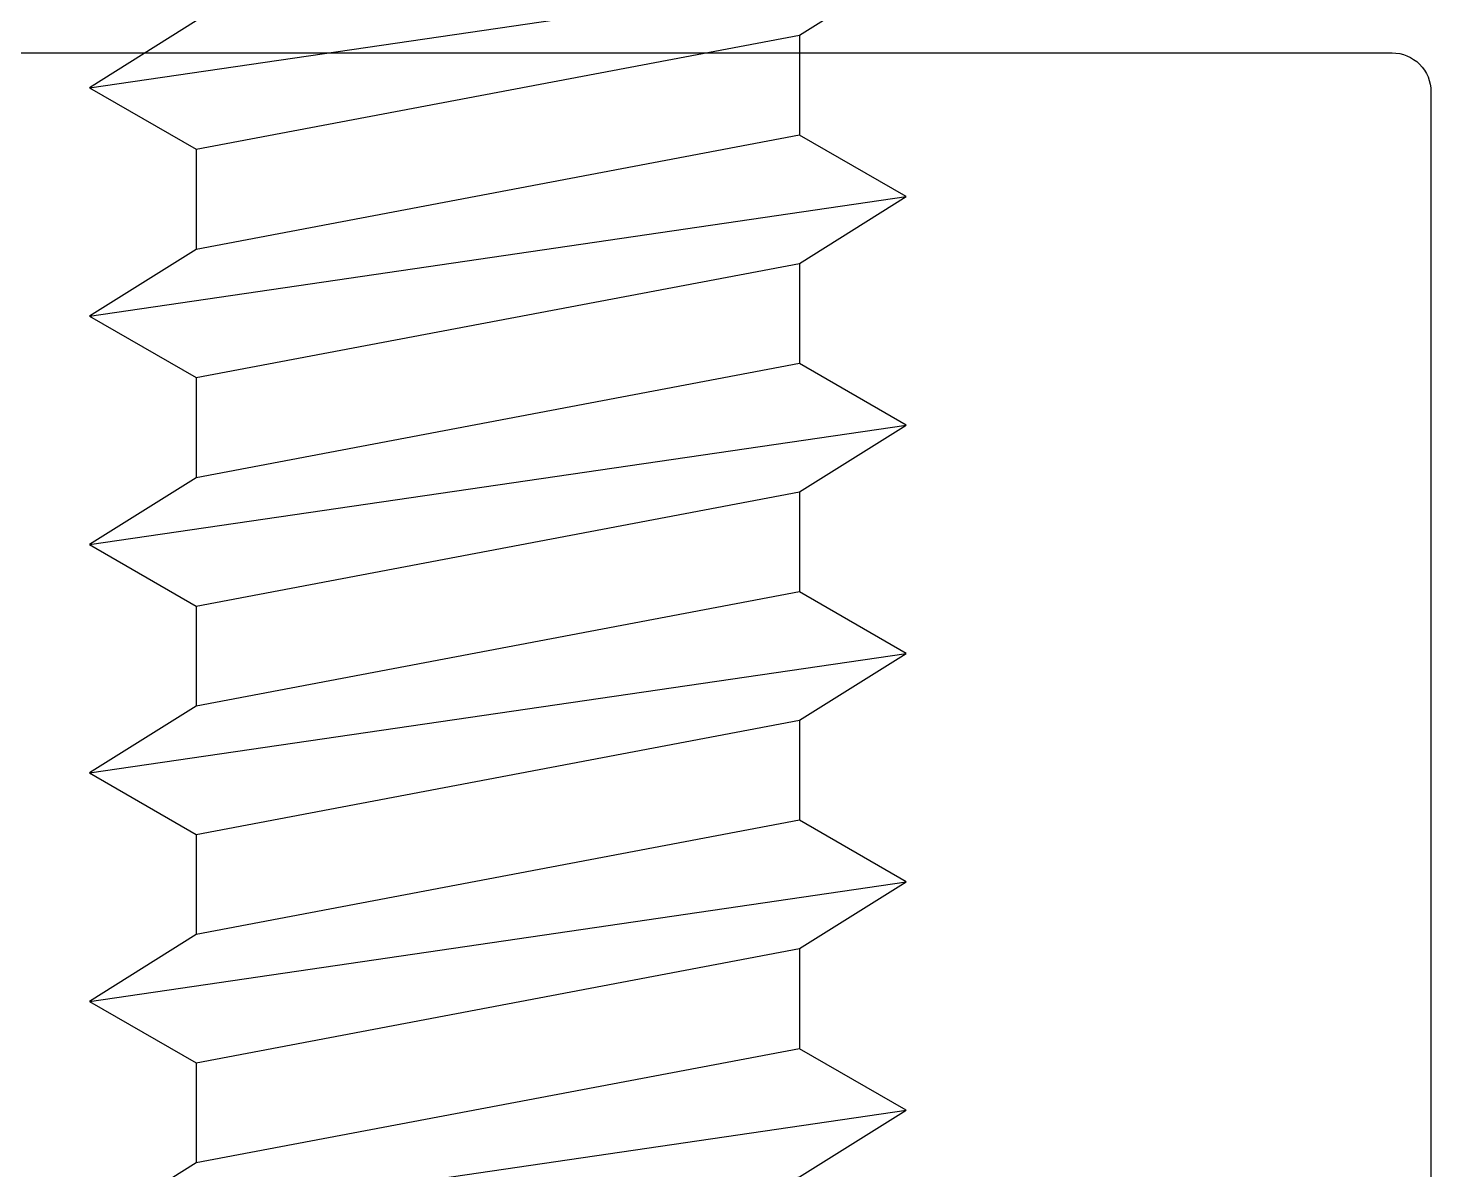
# Model space of a CAD drawing. Header units: millimetres. Extents: x -547695 to 905972, y -1055718 to 167349.
# Drawn here: x -516152.2 to -516100.3, y -1037333.5 to -1037291.2 of the extents above; entities that cross this region are included whole.
import ezdxf

# ---------------------------------------------------------------- set-up
doc = ezdxf.new("R2010")
doc.units = ezdxf.units.MM
doc.layers.add('View-XTD-CT Cua$0$View-XĐL-CT Cửa$0$KT-NetThay', color=7, linetype='Continuous', lineweight=18)
doc.layers.add('View-XTD-CT Cua$0$View-XĐL-CT Cửa$0$Profile - Vietduc', color=14, linetype='Continuous', lineweight=30)
doc.layers.add('View-XTD-CT Cua$0$View-XĐL-CT Cửa$0$Screw', color=253, linetype='Continuous')

# ---------------------------------------------------------------- blocks, each defined once
blk = doc.blocks.new('View-XTD-CT Cua$0$View-XĐL-CT Cửa$0$ph sd 4.2x25 (elev)')
at = {"layer": 'View-XTD-CT Cua$0$View-XĐL-CT Cửa$0$Screw'}
for points in [[(1.2785, -2.1), (1.5947, -1.5523), (1.0072, 1.5523), (0.6632, 2.1), (0.347, 1.5523), (0.9345, -1.5523), (1.2785, -2.1), (0.6632, 2.1)], [(2.4535, -2.1), (2.7697, -1.5523), (2.1822, 1.5523), (1.8382, 2.1), (1.522, 1.5523), (2.1095, -1.5523), (2.4535, -2.1), (1.8382, 2.1)], [(3.6285, -2.1), (3.9448, -1.5523), (3.3572, 1.5523), (3.0133, 2.1), (2.697, 1.5523), (3.2845, -1.5523), (3.6285, -2.1), (3.0133, 2.1)], [(4.8035, -2.1), (5.1198, -1.5523), (4.5323, 1.5523), (4.1883, 2.1), (3.872, 1.5523), (4.4596, -1.5523), (4.8035, -2.1), (4.1883, 2.1)], [(5.9786, -2.1), (6.2948, -1.5523), (5.7073, 1.5523), (5.3633, 2.1), (5.0471, 1.5523), (5.6346, -1.5523), (5.9786, -2.1), (5.3633, 2.1)], [(7.1536, -2.1), (7.4698, -1.5523), (6.8823, 1.5523), (6.5383, 2.1), (6.2221, 1.5523), (6.8096, -1.5523), (7.1536, -2.1), (6.5383, 2.1)], [(1.0072, 1.5523), (1.522, 1.5523)], [(2.1822, 1.5523), (2.697, 1.5523)], [(3.3572, 1.5523), (3.872, 1.5523)], [(4.5323, 1.5523), (5.0471, 1.5523)], [(5.7073, 1.5523), (6.2221, 1.5523)], [(1.5947, -1.5523), (2.1095, -1.5523)], [(2.7697, -1.5523), (3.2845, -1.5523)], [(3.9448, -1.5523), (4.4596, -1.5523)], [(5.1198, -1.5523), (5.6346, -1.5523)], [(6.2948, -1.5523), (6.8096, -1.5523)]]:
    blk.add_lwpolyline(points, dxfattribs=at)
blk = doc.blocks.new('View-XTD-CT Cua$0$View-XĐL-CT Cửa$0$A$C77827696')
at = {"layer": 'View-XTD-CT Cua$0$View-XĐL-CT Cửa$0$Profile - Vietduc'}
blk.add_lwpolyline([(-3990.14, 1053.038, -0.414214), (-3991.14, 1052.038), (-4005.89, 1052.038, -0.414214), (-4006.89, 1053.038), (-4006.89, 1063.038, 0.414214), (-4007.89, 1064.038), (-4044.64, 1064.038, -0.414214), (-4045.64, 1065.038), (-4045.64, 1115.038, -0.414214), (-4044.64, 1116.038), (-3991.14, 1116.038, -0.414214), (-3990.14, 1115.038)], format="xyb", close=True, dxfattribs=at)
at = {"layer": 'View-XTD-CT Cua$0$View-XĐL-CT Cửa$0$Screw', "xscale": 4.999999999999999, "yscale": 4.999999999999999, "zscale": 4.999999999999999, "rotation": 270}
blk.add_blockref('View-XTD-CT Cua$0$View-XĐL-CT Cửa$0$ph sd 4.2x25 (elev)', (-4014.14, 1121.53), dxfattribs=at)

msp = doc.modelspace()

# ---------------------------------------------------------------- block references
at = {"layer": 'View-XTD-CT Cua$0$View-XĐL-CT Cửa$0$KT-NetThay', "xscale": 1.44, "yscale": 1.44, "zscale": 1.44}
msp.add_blockref('View-XTD-CT Cua$0$View-XĐL-CT Cửa$0$A$C77827696', (-510354.47, -1038899.165), dxfattribs=at)

doc.saveas('drawing.dxf')
